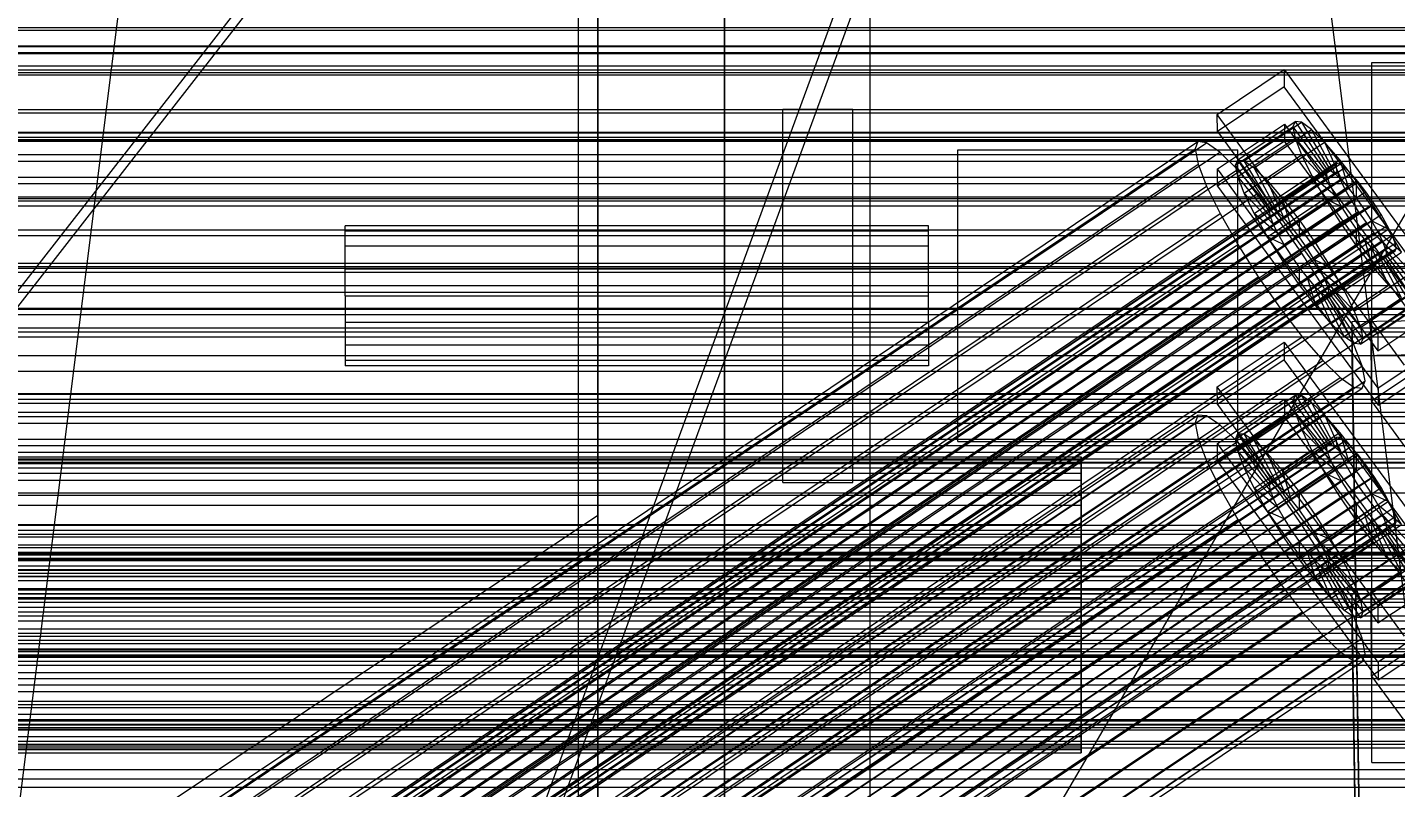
# Model space of a CAD drawing. Header units: millimetres. Extents: x -1970 to 59977, y -65068 to 6837.
# Drawn here: x 130.5 to 365.1, y -33664.3 to -33534 of the extents above; entities that cross this region are included whole.
import ezdxf

# ---------------------------------------------------------------- set-up
doc = ezdxf.new("R2010")
doc.units = ezdxf.units.MM
for name, color, linetype, lineweight in [('COTAS_O', 1, 'Continuous', 0), ('frontal_briquetadora', 7, 'Continuous', 0), ('frontal_C01', 7, 'Continuous', 0), ('frontal_C02', 7, 'Continuous', 0), ('frontal_C03', 7, 'Continuous', 0), ('frontal_dos-mix', 7, 'Continuous', 0), ('frontal_mezcladora', 7, 'Continuous', 0), ('frontal_secador', 7, 'Continuous', 0), ('frontal_tolva', 7, 'Continuous', 0)]:
    doc.layers.add(name, color=color, linetype=linetype, lineweight=lineweight)
doc.dimstyles.new('R19_100', dxfattribs={"dimtxt": 250, "dimasz": 150, "dimexe": 150, "dimexo": 80, "dimgap": 100, "dimtad": 1, "dimtih": 1, "dimtoh": 1, "dimdsep": 46, "dimcen": 0.09, "dimadec": 0, "dimazin": 0, "dimtfac": 1, "dimtdec": 4, "dimtofl": 0, "dimtmove": 0, "dimatfit": 3, "dimfxl": 1, "dimtolj": 1, "dimtzin": 0, "dimarcsym": 0})

# ---------------------------------------------------------------- blocks, each defined once
blk = doc.blocks.new('*D39')
at = {"layer": 'COTAS_O', "color": 0, "lineweight": -2, "transparency": 16777216}
for p, q in [((-1725, -34320), (-1725, -33550)), ((1725, -34320), (1725, -33550)), ((-1575, -33700), (1575, -33700))]:
    blk.add_line(p, q, dxfattribs=at)
at = {"layer": 'COTAS_O', "color": 0, "transparency": 16777216}
for points in [[(-1575, -33675), (-1575, -33725), (-1725, -33700)], [(1575, -33675), (1575, -33725), (1725, -33700)]]:
    blk.add_solid(points, dxfattribs=at)
at = {"layer": 'Defpoints', "color": 0, "transparency": 16777216}
for p in [(1725, -33700), (-1725, -34400), (1725, -34400)]:
    blk.add_point(p, dxfattribs=at)

msp = doc.modelspace()

# ---------------------------------------------------------------- linework, layer by layer
at = {"layer": 'frontal_briquetadora'}
for p, q in [((207, -33700), (342, -33332.75)), ((210, -33700), (345, -33332.75)), ((260, -33548), (272, -33548)), ((260, -33612), (260, -33548)), ((272, -33612), (272, -33548)), ((290, -33555), (338, -33555)), ((290, -33605), (290, -33555)), ((338, -33605), (338, -33555)), ((185, -33568.913), (185, -33568)), ((285, -33568), (185, -33568)), ((185, -33571.515), (185, -33568.913)), ((285, -33568.913), (185, -33568.913)), ((285, -33568.913), (285, -33568)), ((285, -33571.515), (285, -33568.913)), ((185, -33575.408), (185, -33571.515)), ((285, -33571.515), (185, -33571.515)), ((285, -33575.408), (285, -33571.515)), ((185, -33580), (185, -33575.408)), ((285, -33575.408), (185, -33575.408)), ((285, -33580), (285, -33575.408)), ((185, -33580), (185, -33584.592)), ((185, -33580), (285, -33580)), ((285, -33584.592), (285, -33580)), ((185, -33584.592), (185, -33588.485)), ((285, -33584.592), (185, -33584.592)), ((285, -33584.592), (285, -33588.485)), ((185, -33588.485), (185, -33591.087)), ((285, -33588.485), (185, -33588.485)), ((285, -33588.485), (285, -33591.087)), ((185, -33591.087), (185, -33592)), ((285, -33591.087), (185, -33591.087)), ((285, -33591.087), (285, -33592)), ((285, -33592), (185, -33592)), ((290, -33605), (338, -33605)), ((260, -33612), (272, -33612))]:
    msp.add_line(p, q, dxfattribs=at)
at = {"layer": 'frontal_C01'}
for p, q in [((250, -35586.788), (250, -32681.31)), ((250, -32686.07), (250, -35591.549)), ((228.298, -33664.365), (228.298, -33367.669)), ((228.298, -33373.387), (228.298, -33670.083)), ((425, -33537.21), (-425, -33537.21)), ((-425, -33548.64), (425, -33548.64)), ((334.501, -33595.607), (345.969, -33587.954)), ((345.969, -33587.954), (345.981, -33590.998)), ((345.969, -33587.954), (373.501, -33625.398)), ((345.981, -33590.998), (334.513, -33598.651)), ((373.513, -33628.442), (345.981, -33590.998)), ((334.513, -33598.651), (334.501, -33595.607)), ((362.033, -33633.051), (334.501, -33595.607)), ((334.539, -33605.347), (346.008, -33597.694)), ((337.64, -33604.573), (347.47, -33598.013)), ((338.005, -33603.581), (347.835, -33597.021)), ((339.088, -33603.667), (348.918, -33597.107)), ((340.816, -33604.825), (350.645, -33598.265)), ((346.008, -33597.694), (346.02, -33600.738)), ((346.008, -33597.694), (373.539, -33635.138)), ((347.835, -33597.021), (347.47, -33598.013)), ((347.47, -33598.013), (353.205, -33605.814)), ((347.47, -33598.013), (347.847, -33600.015)), ((348.918, -33597.107), (347.835, -33597.021)), ((347.835, -33597.021), (353.378, -33605.344)), ((350.645, -33598.265), (348.918, -33597.107)), ((348.918, -33597.107), (353.892, -33605.385)), ((352.899, -33600.415), (350.645, -33598.265)), ((350.645, -33598.265), (354.71, -33605.933)), ((146.872, -33723.439), (331.181, -33600.441)), ((148.32, -33723.554), (332.629, -33600.556)), ((331.181, -33600.441), (330.692, -33601.767)), ((332.629, -33600.556), (331.181, -33600.441)), ((334.938, -33602.104), (332.629, -33600.556)), ((334.513, -33598.651), (362.045, -33636.095)), ((338.017, -33606.575), (347.847, -33600.015)), ((343.069, -33606.975), (352.899, -33600.415)), ((347.847, -33600.015), (353.384, -33606.762)), ((347.847, -33600.015), (348.941, -33602.89)), ((355.525, -33603.412), (352.899, -33600.415)), ((352.899, -33600.415), (355.777, -33606.952)), ((146.383, -33724.765), (330.692, -33601.767)), ((150.629, -33725.102), (334.938, -33602.104)), ((330.692, -33601.767), (331.197, -33604.443)), ((346.02, -33600.738), (334.551, -33608.391)), ((337.95, -33604.979), (334.938, -33602.104)), ((339.111, -33609.45), (348.941, -33602.89)), ((373.551, -33638.182), (346.02, -33600.738)), ((348.941, -33602.89), (353.902, -33608.124)), ((348.941, -33602.89), (350.678, -33606.444)), ((141.045, -33747.398), (354.844, -33604.721)), ((141.218, -33746.929), (355.017, -33604.251)), ((141.731, -33746.969), (355.53, -33604.291)), ((142.549, -33747.518), (356.348, -33604.84)), ((146.887, -33727.441), (331.197, -33604.443)), ((153.641, -33727.977), (337.95, -33604.979)), ((331.197, -33604.443), (332.659, -33608.287)), ((334.551, -33608.391), (334.539, -33605.347)), ((362.071, -33642.791), (334.539, -33605.347)), ((337.64, -33604.573), (338.005, -33603.581)), ((343.376, -33612.374), (337.64, -33604.573)), ((338.017, -33606.575), (337.64, -33604.573)), ((341.461, -33608.985), (337.95, -33604.979)), ((343.549, -33611.904), (338.005, -33603.581)), ((338.005, -33603.581), (339.088, -33603.667)), ((344.062, -33611.945), (339.088, -33603.667)), ((339.088, -33603.667), (340.816, -33604.825)), ((344.88, -33612.493), (340.816, -33604.825)), ((340.816, -33604.825), (343.069, -33606.975)), ((353.378, -33605.344), (343.549, -33611.904)), ((345.695, -33609.972), (355.525, -33603.412)), ((353.205, -33605.814), (353.378, -33605.344)), ((353.378, -33605.344), (353.892, -33605.385)), ((355.017, -33604.251), (354.844, -33604.721)), ((354.844, -33604.721), (355.022, -33605.669)), ((355.53, -33604.291), (355.017, -33604.251)), ((358.345, -33607.051), (355.525, -33603.412)), ((355.525, -33603.412), (357.021, -33608.371)), ((356.348, -33604.84), (355.53, -33604.291)), ((357.415, -33605.859), (356.348, -33604.84)), ((-311.15, -33607.586), (311.15, -33607.586)), ((141.224, -33748.347), (355.022, -33605.669)), ((141.742, -33749.709), (355.541, -33607.031)), ((143.617, -33748.536), (357.415, -33605.859)), ((144.861, -33749.956), (358.659, -33607.278)), ((311.15, -33608.138), (311.15, -33607.586)), ((311.15, -33607.586), (311.15, -33608.762)), ((343.554, -33613.322), (338.017, -33606.575)), ((339.111, -33609.45), (338.017, -33606.575)), ((340.848, -33613.003), (350.678, -33606.444)), ((345.947, -33613.512), (343.069, -33606.975)), ((343.069, -33606.975), (345.695, -33609.972)), ((353.205, -33605.814), (343.376, -33612.374)), ((353.384, -33606.762), (343.554, -33613.322)), ((353.892, -33605.385), (344.062, -33611.945)), ((354.71, -33605.933), (344.88, -33612.493)), ((355.777, -33606.952), (345.947, -33613.512)), ((358.345, -33607.051), (348.515, -33613.611)), ((350.678, -33606.444), (354.725, -33609.807)), ((350.678, -33606.444), (352.938, -33610.432)), ((353.384, -33606.762), (353.205, -33605.814)), ((353.902, -33608.124), (353.384, -33606.762)), ((353.892, -33605.385), (354.71, -33605.933)), ((354.71, -33605.933), (355.777, -33606.952)), ((355.022, -33605.669), (355.541, -33607.031)), ((355.541, -33607.031), (356.363, -33608.714)), ((355.777, -33606.952), (357.021, -33608.371)), ((358.659, -33607.278), (357.415, -33605.859)), ((358.357, -33610.095), (358.345, -33607.051)), ((361.166, -33611.085), (358.345, -33607.051)), ((359.995, -33609.002), (358.659, -33607.278)), ((-311.15, -33608.138), (311.15, -33608.138)), ((-311.15, -33608.762), (311.15, -33608.762)), ((142.565, -33751.392), (356.363, -33608.714)), ((359.995, -33609.002), (146.196, -33751.68)), ((148.35, -33731.285), (332.659, -33608.287)), ((157.152, -33731.983), (341.461, -33608.985)), ((311.15, -33610.382), (311.15, -33608.138)), ((311.15, -33608.762), (311.15, -33611.588)), ((332.659, -33608.287), (334.981, -33613.037)), ((334.551, -33608.391), (362.083, -33645.835)), ((344.073, -33614.684), (339.111, -33609.45)), ((340.848, -33613.003), (339.111, -33609.45)), ((345.231, -33613.85), (341.461, -33608.985)), ((353.902, -33608.124), (344.073, -33614.684)), ((354.725, -33609.807), (344.895, -33616.367)), ((347.191, -33614.931), (345.695, -33609.972)), ((345.695, -33609.972), (348.515, -33613.611)), ((357.021, -33608.371), (347.191, -33614.931)), ((354.725, -33609.807), (353.902, -33608.124)), ((355.796, -33611.697), (354.725, -33609.807)), ((356.363, -33608.714), (357.434, -33610.603)), ((357.021, -33608.371), (358.357, -33610.095)), ((361.332, -33610.912), (359.995, -33609.002)), ((-311.15, -33610.382), (311.15, -33610.382)), ((-311.15, -33611.588), (311.15, -33611.588)), ((143.635, -33753.281), (357.434, -33610.603)), ((147.533, -33753.59), (361.332, -33610.912)), ((311.15, -33614.164), (311.15, -33610.382)), ((311.15, -33611.588), (311.15, -33615.869)), ((343.108, -33616.992), (352.938, -33610.432)), ((343.549, -33611.904), (343.376, -33612.374)), ((343.376, -33612.374), (343.554, -33613.322)), ((344.062, -33611.945), (343.549, -33611.904)), ((344.88, -33612.493), (344.062, -33611.945)), ((355.796, -33611.697), (345.966, -33618.256)), ((348.527, -33616.655), (358.357, -33610.095)), ((359.693, -33612.006), (349.863, -33618.566)), ((351.336, -33617.644), (361.166, -33611.085)), ((352.938, -33610.432), (355.796, -33611.697)), ((352.938, -33610.432), (355.569, -33614.585)), ((357.042, -33613.664), (355.796, -33611.697)), ((357.434, -33610.603), (358.68, -33612.57)), ((358.357, -33610.095), (359.693, -33612.006)), ((361.166, -33611.085), (359.693, -33612.006)), ((359.693, -33612.006), (360.939, -33613.973)), ((363.797, -33615.237), (361.166, -33611.085)), ((362.578, -33612.879), (361.332, -33610.912)), ((-311.15, -33614.164), (311.15, -33614.164)), ((144.881, -33755.248), (358.68, -33612.57)), ((146.218, -33757.158), (360.017, -33614.481)), ((148.779, -33755.557), (362.578, -33612.879)), ((150.672, -33736.035), (334.981, -33613.037)), ((345.231, -33613.85), (160.922, -33736.848)), ((311.15, -33619.227), (311.15, -33614.164)), ((334.981, -33613.037), (338.003, -33618.37)), ((344.895, -33616.367), (340.848, -33613.003)), ((343.108, -33616.992), (340.848, -33613.003)), ((343.554, -33613.322), (344.073, -33614.684)), ((344.073, -33614.684), (344.895, -33616.367)), ((345.947, -33613.512), (344.88, -33612.493)), ((349.002, -33619.242), (345.231, -33613.85)), ((345.739, -33621.144), (355.569, -33614.585)), ((347.191, -33614.931), (345.947, -33613.512)), ((357.042, -33613.664), (347.212, -33620.223)), ((348.515, -33613.611), (348.527, -33616.655)), ((348.515, -33613.611), (351.336, -33617.644)), ((360.939, -33613.973), (351.109, -33620.532)), ((355.569, -33614.585), (357.042, -33613.664)), ((355.569, -33614.585), (358.39, -33618.618)), ((358.378, -33615.574), (357.042, -33613.664)), ((358.68, -33612.57), (360.017, -33614.481)), ((360.017, -33614.481), (361.352, -33616.204)), ((363.797, -33615.237), (360.939, -33613.973)), ((360.939, -33613.973), (362.01, -33615.862)), ((363.648, -33614.769), (362.578, -33612.879)), ((-311.15, -33615.869), (311.15, -33615.869)), ((147.554, -33758.882), (361.352, -33616.204)), ((149.85, -33757.446), (363.648, -33614.769)), ((150.672, -33759.129), (364.471, -33616.452)), ((311.15, -33615.869), (311.15, -33621.315)), ((345.966, -33618.256), (343.108, -33616.992)), ((345.739, -33621.144), (343.108, -33616.992)), ((344.895, -33616.367), (345.966, -33618.256)), ((348.527, -33616.655), (347.191, -33614.931)), ((349.863, -33618.566), (348.527, -33616.655)), ((358.378, -33615.574), (348.548, -33622.134)), ((362.01, -33615.862), (352.18, -33622.422)), ((353.967, -33621.797), (363.797, -33615.237)), ((358.39, -33618.618), (358.378, -33615.574)), ((359.714, -33617.298), (358.378, -33615.574)), ((361.352, -33616.204), (362.596, -33617.624)), ((366.057, -33619.226), (362.01, -33615.862)), ((362.01, -33615.862), (362.833, -33617.545)), ((364.471, -33616.452), (363.648, -33614.769)), ((366.057, -33619.226), (363.797, -33615.237)), ((364.989, -33617.814), (364.471, -33616.452)), ((-311.15, -33619.227), (311.15, -33619.227)), ((148.798, -33760.302), (362.596, -33617.624)), ((149.865, -33761.32), (363.664, -33618.643)), ((150.683, -33761.869), (364.482, -33619.191)), ((151.191, -33760.492), (364.989, -33617.814)), ((151.196, -33761.91), (364.995, -33619.232)), ((151.369, -33761.44), (365.168, -33618.762)), ((153.694, -33741.368), (338.003, -33618.37)), ((164.693, -33742.24), (349.002, -33619.242)), ((311.15, -33625.226), (311.15, -33619.227)), ((338.003, -33618.37), (341.52, -33623.921)), ((345.966, -33618.256), (347.212, -33620.223)), ((348.56, -33625.178), (358.39, -33618.618)), ((352.519, -33624.793), (349.002, -33619.242)), ((349.863, -33618.566), (351.336, -33617.644)), ((351.109, -33620.532), (349.863, -33618.566)), ((359.714, -33617.298), (349.884, -33623.858)), ((360.958, -33618.717), (351.128, -33625.277)), ((351.336, -33617.644), (353.967, -33621.797)), ((362.833, -33617.545), (353.003, -33624.105)), ((363.351, -33618.907), (353.521, -33625.467)), ((356.228, -33625.786), (366.057, -33619.226)), ((358.39, -33618.618), (361.21, -33622.257)), ((361.21, -33622.257), (359.714, -33617.298)), ((360.958, -33618.717), (359.714, -33617.298)), ((363.836, -33625.254), (360.958, -33618.717)), ((362.025, -33619.736), (360.958, -33618.717)), ((362.596, -33617.624), (363.664, -33618.643)), ((367.794, -33622.779), (362.833, -33617.545)), ((362.833, -33617.545), (363.351, -33618.907)), ((368.888, -33625.654), (363.351, -33618.907)), ((363.351, -33618.907), (363.53, -33619.855)), ((363.664, -33618.643), (364.482, -33619.191)), ((364.482, -33619.191), (364.995, -33619.232)), ((365.168, -33618.762), (364.989, -33617.814)), ((364.995, -33619.232), (365.168, -33618.762)), ((-311.15, -33621.315), (311.15, -33621.315)), ((311.15, -33621.315), (311.15, -33627.555)), ((347.212, -33620.223), (345.739, -33621.144)), ((348.56, -33625.178), (345.739, -33621.144)), ((347.212, -33620.223), (348.548, -33622.134)), ((352.18, -33622.422), (351.109, -33620.532)), ((351.109, -33620.532), (353.967, -33621.797)), ((362.025, -33619.736), (352.196, -33626.296)), ((362.843, -33620.284), (353.014, -33626.844)), ((363.357, -33620.325), (353.527, -33626.885)), ((363.53, -33619.855), (353.7, -33626.415)), ((353.967, -33621.797), (356.228, -33625.786)), ((366.09, -33627.404), (362.025, -33619.736)), ((362.843, -33620.284), (362.025, -33619.736)), ((367.817, -33628.562), (362.843, -33620.284)), ((363.357, -33620.325), (362.843, -33620.284)), ((363.53, -33619.855), (363.357, -33620.325)), ((368.9, -33628.648), (363.357, -33620.325)), ((369.265, -33627.656), (363.53, -33619.855)), ((-440, -33623.967), (440, -33623.967)), ((157.211, -33746.919), (341.52, -33623.921)), ((341.52, -33623.921), (345.291, -33629.312)), ((348.548, -33622.134), (348.56, -33625.178)), ((348.548, -33622.134), (349.884, -33623.858)), ((349.884, -33623.858), (351.38, -33628.817)), ((349.884, -33623.858), (351.128, -33625.277)), ((351.38, -33628.817), (361.21, -33622.257)), ((353.003, -33624.105), (352.18, -33622.422)), ((352.18, -33622.422), (356.228, -33625.786)), ((353.521, -33625.467), (353.003, -33624.105)), ((353.003, -33624.105), (357.964, -33629.339)), ((357.964, -33629.339), (367.794, -33622.779)), ((360.882, -33630.578), (372.35, -33622.925)), ((361.21, -33622.257), (363.836, -33625.254)), ((-440, -33624.163), (440, -33624.163)), ((-440, -33624.384), (440, -33624.384)), ((-440, -33624.958), (440, -33624.958)), ((-440, -33625.385), (440, -33625.385)), ((-440, -33626.298), (440, -33626.298)), ((311.15, -33625.226), (-311.15, -33625.226)), ((168.21, -33747.791), (352.519, -33624.793)), ((311.15, -33631.751), (311.15, -33625.226)), ((351.38, -33628.817), (348.56, -33625.178)), ((351.128, -33625.277), (354.006, -33631.814)), ((351.128, -33625.277), (352.196, -33626.296)), ((352.196, -33626.296), (356.26, -33633.964)), ((352.196, -33626.296), (353.014, -33626.844)), ((355.541, -33630.125), (352.519, -33624.793)), ((353.7, -33626.415), (353.521, -33625.467)), ((353.521, -33625.467), (359.058, -33632.214)), ((353.527, -33626.885), (353.7, -33626.415)), ((353.7, -33626.415), (359.436, -33634.216)), ((354.006, -33631.814), (363.836, -33625.254)), ((356.228, -33625.786), (357.964, -33629.339)), ((359.058, -33632.214), (368.888, -33625.654)), ((373.501, -33625.398), (362.033, -33633.051)), ((363.836, -33625.254), (366.09, -33627.404)), ((-440, -33626.902), (440, -33626.902)), ((-440, -33628.092), (440, -33628.092)), ((-440, -33628.832), (440, -33628.832)), ((-311.15, -33627.555), (311.15, -33627.555)), ((311.15, -33627.555), (311.15, -33634.163)), ((354.006, -33631.814), (351.38, -33628.817)), ((353.014, -33626.844), (357.987, -33635.122)), ((353.014, -33626.844), (353.527, -33626.885)), ((353.527, -33626.885), (359.07, -33635.208)), ((356.26, -33633.964), (366.09, -33627.404)), ((357.987, -33635.122), (367.817, -33628.562)), ((359.07, -33635.208), (368.9, -33628.648)), ((359.436, -33634.216), (369.265, -33627.656)), ((362.045, -33636.095), (373.513, -33628.442)), ((440, -33630.218), (-440, -33630.218)), ((-440, -33631.043), (440, -33631.043)), ((160.982, -33752.31), (345.291, -33629.312)), ((171.232, -33753.123), (355.541, -33630.125)), ((345.291, -33629.312), (349.061, -33634.177)), ((357.863, -33634.875), (355.541, -33630.125)), ((357.646, -33631.134), (375.644, -33630.891)), ((357.646, -33637.222), (357.646, -33631.134)), ((360.514, -33824.134), (357.646, -33631.134)), ((357.964, -33629.339), (359.058, -33632.214)), ((360.939, -33645.188), (360.882, -33630.578)), ((366.618, -33638.379), (360.882, -33630.578)), ((-440, -33632.53), (440, -33632.53)), ((-440, -33633.384), (440, -33633.384)), ((-311.15, -33631.751), (311.15, -33631.751)), ((311.15, -33638.359), (311.15, -33631.751)), ((356.26, -33633.964), (354.006, -33631.814)), ((359.058, -33632.214), (359.436, -33634.216)), ((362.033, -33633.051), (362.045, -33636.095)), ((-440, -33634.871), (440, -33634.871)), ((-440, -33635.696), (440, -33635.696)), ((-311.15, -33634.163), (311.15, -33634.163)), ((164.752, -33757.175), (349.061, -33634.177)), ((173.554, -33757.873), (357.863, -33634.875)), ((311.15, -33634.163), (311.15, -33640.688)), ((349.061, -33634.177), (352.572, -33638.183)), ((357.987, -33635.122), (356.26, -33633.964)), ((359.326, -33638.719), (357.863, -33634.875)), ((359.07, -33635.208), (357.987, -33635.122)), ((359.436, -33634.216), (359.07, -33635.208)), ((373.539, -33635.138), (362.071, -33642.791)), ((-440, -33637.082), (440, -33637.082)), ((-440, -33637.822), (440, -33637.822)), ((168.263, -33761.182), (352.572, -33638.183)), ((352.572, -33638.183), (355.584, -33641.058)), ((375.644, -33636.979), (357.646, -33637.222)), ((360.514, -33830.222), (357.646, -33637.222)), ((372.408, -33637.535), (360.939, -33645.188)), ((362.083, -33645.835), (373.551, -33638.182)), ((-440, -33639.012), (440, -33639.012)), ((-440, -33639.616), (440, -33639.616)), ((-440, -33640.529), (440, -33640.529)), ((-311.15, -33638.359), (311.15, -33638.359)), ((175.016, -33761.717), (359.326, -33638.719)), ((311.15, -33644.599), (311.15, -33638.359)), ((359.83, -33641.395), (359.326, -33638.719)), ((-440, -33640.956), (440, -33640.956)), ((-440, -33641.53), (440, -33641.53)), ((-440, -33641.751), (440, -33641.751)), ((-440, -33641.947), (440, -33641.947)), ((-311.15, -33640.688), (311.15, -33640.688)), ((171.275, -33764.057), (355.584, -33641.058)), ((173.584, -33765.604), (357.893, -33642.606)), ((175.032, -33765.719), (359.341, -33642.721)), ((175.521, -33764.393), (359.83, -33641.395)), ((311.15, -33640.688), (311.15, -33646.687)), ((355.584, -33641.058), (357.893, -33642.606)), ((357.893, -33642.606), (359.341, -33642.721)), ((359.341, -33642.721), (359.83, -33641.395)), ((362.071, -33642.791), (362.083, -33645.835)), ((-311.15, -33644.599), (311.15, -33644.599)), ((311.15, -33650.045), (311.15, -33644.599)), ((360.939, -33645.188), (366.675, -33652.989)), ((-311.15, -33646.687), (311.15, -33646.687)), ((311.15, -33646.687), (311.15, -33651.75)), ((-311.15, -33650.045), (311.15, -33650.045)), ((-311.15, -33651.75), (311.15, -33651.75)), ((311.15, -33654.326), (311.15, -33650.045)), ((311.15, -33651.75), (311.15, -33655.532)), ((-311.15, -33654.326), (311.15, -33654.326)), ((311.15, -33657.152), (311.15, -33654.326)), ((-311.15, -33655.532), (311.15, -33655.532)), ((311.15, -33655.532), (311.15, -33657.776)), ((-311.15, -33657.152), (311.15, -33657.152)), ((-311.15, -33657.776), (311.15, -33657.776)), ((-311.15, -33658.328), (311.15, -33658.328)), ((311.15, -33658.328), (311.15, -33657.152)), ((311.15, -33657.776), (311.15, -33658.328))]:
    msp.add_line(p, q, dxfattribs=at)
at = {"layer": 'frontal_C02'}
for p, q in [((250, -35767.535), (250, -32976.99)), ((250, -32981.769), (250, -35772.314)), ((228.298, -33617.653), (228.298, -33332.832)), ((228.298, -33338.573), (228.298, -33623.394)), ((334.501, -33548.903), (345.969, -33541.219)), ((345.969, -33541.219), (345.981, -33544.142)), ((345.969, -33541.219), (373.501, -33578.812)), ((345.981, -33544.142), (334.513, -33551.826)), ((373.513, -33581.735), (345.981, -33544.142)), ((334.513, -33551.826), (334.501, -33548.903)), ((362.033, -33586.496), (334.501, -33548.903)), ((334.539, -33558.255), (346.008, -33550.572)), ((337.64, -33557.624), (347.47, -33551.039)), ((338.005, -33556.694), (347.835, -33550.108)), ((339.088, -33556.842), (348.918, -33550.256)), ((346.008, -33550.572), (346.02, -33553.495)), ((346.008, -33550.572), (373.539, -33588.165)), ((347.835, -33550.108), (347.47, -33551.039)), ((347.47, -33551.039), (353.205, -33558.87)), ((347.47, -33551.039), (347.847, -33552.983)), ((348.918, -33550.256), (347.835, -33550.108)), ((347.835, -33550.108), (353.378, -33558.43)), ((350.645, -33551.47), (348.918, -33550.256)), ((348.918, -33550.256), (353.892, -33558.5)), ((146.872, -33677.048), (331.181, -33553.564)), ((148.32, -33677.245), (332.629, -33553.761)), ((331.181, -33553.564), (330.692, -33554.807)), ((332.629, -33553.761), (331.181, -33553.564)), ((334.938, -33555.385), (332.629, -33553.761)), ((334.513, -33551.826), (362.045, -33589.418)), ((346.02, -33553.495), (334.551, -33561.178)), ((338.017, -33559.569), (347.847, -33552.983)), ((340.816, -33558.056), (350.645, -33551.47)), ((343.069, -33560.256), (352.899, -33553.67)), ((373.551, -33591.088), (346.02, -33553.495)), ((347.847, -33552.983), (353.384, -33559.791)), ((347.847, -33552.983), (348.941, -33555.809)), ((352.899, -33553.67), (350.645, -33551.47)), ((350.645, -33551.47), (354.71, -33559.075)), ((355.525, -33556.704), (352.899, -33553.67)), ((352.899, -33553.67), (355.777, -33560.117)), ((146.383, -33678.291), (330.692, -33554.807)), ((150.629, -33678.869), (334.938, -33555.385)), ((330.692, -33554.807), (331.197, -33557.406)), ((337.95, -33558.325), (334.938, -33555.385)), ((339.111, -33562.395), (348.941, -33555.809)), ((348.941, -33555.809), (353.902, -33561.13)), ((348.941, -33555.809), (350.678, -33559.324)), ((141.045, -33701.014), (354.844, -33557.773)), ((141.218, -33700.574), (355.017, -33557.332)), ((141.731, -33700.643), (355.53, -33557.402)), ((142.549, -33701.219), (356.348, -33557.977)), ((146.887, -33680.89), (331.197, -33557.406)), ((153.641, -33681.809), (337.95, -33558.325)), ((331.197, -33557.406), (332.659, -33561.184)), ((334.551, -33561.178), (334.539, -33558.255)), ((362.071, -33595.848), (334.539, -33558.255)), ((337.64, -33557.624), (338.005, -33556.694)), ((343.376, -33565.456), (337.64, -33557.624)), ((338.017, -33559.569), (337.64, -33557.624)), ((341.461, -33562.381), (337.95, -33558.325)), ((343.549, -33565.016), (338.005, -33556.694)), ((338.005, -33556.694), (339.088, -33556.842)), ((344.062, -33565.085), (339.088, -33556.842)), ((339.088, -33556.842), (340.816, -33558.056)), ((344.88, -33565.661), (340.816, -33558.056)), ((340.816, -33558.056), (343.069, -33560.256)), ((353.378, -33558.43), (343.549, -33565.016)), ((345.695, -33563.29), (355.525, -33556.704)), ((353.205, -33558.87), (353.378, -33558.43)), ((353.378, -33558.43), (353.892, -33558.5)), ((355.017, -33557.332), (354.844, -33557.773)), ((354.844, -33557.773), (355.022, -33558.694)), ((355.53, -33557.402), (355.017, -33557.332)), ((358.345, -33560.366), (355.525, -33556.704)), ((355.525, -33556.704), (357.021, -33561.554)), ((356.348, -33557.977), (355.53, -33557.402)), ((357.415, -33559.019), (356.348, -33557.977)), ((141.224, -33701.935), (355.022, -33558.694)), ((141.742, -33703.274), (355.541, -33560.032)), ((143.617, -33702.261), (357.415, -33559.019)), ((144.861, -33703.698), (358.659, -33560.456)), ((343.554, -33566.377), (338.017, -33559.569)), ((339.111, -33562.395), (338.017, -33559.569)), ((340.848, -33565.909), (350.678, -33559.324)), ((345.947, -33566.703), (343.069, -33560.256)), ((343.069, -33560.256), (345.695, -33563.29)), ((353.205, -33558.87), (343.376, -33565.456)), ((353.384, -33559.791), (343.554, -33566.377)), ((353.892, -33558.5), (344.062, -33565.085)), ((354.71, -33559.075), (344.88, -33565.661)), ((355.777, -33560.117), (345.947, -33566.703)), ((358.345, -33560.366), (348.515, -33566.952)), ((350.678, -33559.324), (354.725, -33562.795)), ((350.678, -33559.324), (352.938, -33563.288)), ((353.384, -33559.791), (353.205, -33558.87)), ((353.902, -33561.13), (353.384, -33559.791)), ((353.892, -33558.5), (354.71, -33559.075)), ((354.71, -33559.075), (355.777, -33560.117)), ((355.022, -33558.694), (355.541, -33560.032)), ((355.541, -33560.032), (356.363, -33561.697)), ((355.777, -33560.117), (357.021, -33561.554)), ((358.659, -33560.456), (357.415, -33559.019)), ((358.357, -33563.289), (358.345, -33560.366)), ((361.166, -33564.407), (358.345, -33560.366)), ((359.995, -33562.191), (358.659, -33560.456)), ((142.565, -33704.939), (356.363, -33561.697)), ((359.995, -33562.191), (146.196, -33705.433)), ((148.35, -33684.668), (332.659, -33561.184)), ((157.152, -33685.865), (341.461, -33562.381)), ((332.659, -33561.184), (334.981, -33565.883)), ((334.551, -33561.178), (362.083, -33598.771)), ((344.073, -33567.716), (339.111, -33562.395)), ((340.848, -33565.909), (339.111, -33562.395)), ((345.231, -33567.277), (341.461, -33562.381)), ((353.902, -33561.13), (344.073, -33567.716)), ((354.725, -33562.795), (344.895, -33569.381)), ((357.021, -33561.554), (347.191, -33568.14)), ((354.725, -33562.795), (353.902, -33561.13)), ((355.796, -33564.673), (354.725, -33562.795)), ((356.363, -33561.697), (357.434, -33563.575)), ((357.021, -33561.554), (358.357, -33563.289)), ((361.332, -33564.105), (359.995, -33562.191)), ((-450, -33563.331), (450, -33563.331)), ((430, -33563.746), (-430, -33563.746)), ((143.635, -33706.817), (357.434, -33563.575)), ((147.533, -33707.346), (361.332, -33564.105)), ((343.108, -33569.874), (352.938, -33563.288)), ((343.549, -33565.016), (343.376, -33565.456)), ((343.376, -33565.456), (343.554, -33566.377)), ((344.062, -33565.085), (343.549, -33565.016)), ((344.88, -33565.661), (344.062, -33565.085)), ((347.191, -33568.14), (345.695, -33563.29)), ((345.695, -33563.29), (348.515, -33566.952)), ((355.796, -33564.673), (345.966, -33571.259)), ((348.527, -33569.875), (358.357, -33563.289)), ((359.693, -33565.203), (349.863, -33571.789)), ((351.336, -33570.992), (361.166, -33564.407)), ((352.938, -33563.288), (355.796, -33564.673)), ((352.938, -33563.288), (355.569, -33567.432)), ((357.042, -33566.636), (355.796, -33564.673)), ((357.434, -33563.575), (358.68, -33565.538)), ((358.357, -33563.289), (359.693, -33565.203)), ((361.166, -33564.407), (359.693, -33565.203)), ((359.693, -33565.203), (360.939, -33567.165)), ((363.797, -33568.55), (361.166, -33564.407)), ((362.578, -33566.068), (361.332, -33564.105)), ((144.881, -33708.779), (358.68, -33565.538)), ((146.218, -33710.693), (360.017, -33567.452)), ((148.779, -33709.309), (362.578, -33566.068)), ((150.672, -33689.367), (334.981, -33565.883)), ((345.231, -33567.277), (160.922, -33690.761)), ((334.981, -33565.883), (338.003, -33571.183)), ((344.895, -33569.381), (340.848, -33565.909)), ((343.108, -33569.874), (340.848, -33565.909)), ((343.554, -33566.377), (344.073, -33567.716)), ((344.073, -33567.716), (344.895, -33569.381)), ((345.947, -33566.703), (344.88, -33565.661)), ((349.002, -33572.678), (345.231, -33567.277)), ((345.739, -33574.017), (355.569, -33567.432)), ((347.191, -33568.14), (345.947, -33566.703)), ((357.042, -33566.636), (347.212, -33573.221)), ((348.515, -33566.952), (348.527, -33569.875)), ((348.515, -33566.952), (351.336, -33570.992)), ((360.939, -33567.165), (351.109, -33573.751)), ((355.569, -33567.432), (357.042, -33566.636)), ((355.569, -33567.432), (358.39, -33571.472)), ((358.378, -33568.55), (357.042, -33566.636)), ((358.68, -33565.538), (360.017, -33567.452)), ((360.017, -33567.452), (361.352, -33569.187)), ((363.797, -33568.55), (360.939, -33567.165)), ((360.939, -33567.165), (362.01, -33569.043)), ((363.648, -33567.946), (362.578, -33566.068)), ((430, -33568.746), (-430, -33568.746)), ((147.554, -33712.428), (361.352, -33569.187)), ((149.85, -33711.187), (363.648, -33567.946)), ((150.672, -33712.852), (364.471, -33569.611)), ((345.966, -33571.259), (343.108, -33569.874)), ((345.739, -33574.017), (343.108, -33569.874)), ((344.895, -33569.381), (345.966, -33571.259)), ((348.527, -33569.875), (347.191, -33568.14)), ((349.863, -33571.789), (348.527, -33569.875)), ((358.378, -33568.55), (348.548, -33575.135)), ((362.01, -33569.043), (352.18, -33575.629)), ((353.967, -33575.136), (363.797, -33568.55)), ((358.39, -33571.472), (358.378, -33568.55)), ((359.714, -33570.284), (358.378, -33568.55)), ((361.352, -33569.187), (362.596, -33570.624)), ((366.057, -33572.515), (362.01, -33569.043)), ((362.01, -33569.043), (362.833, -33570.708)), ((364.471, -33569.611), (363.648, -33567.946)), ((366.057, -33572.515), (363.797, -33568.55)), ((364.989, -33570.949), (364.471, -33569.611)), ((148.798, -33713.865), (362.596, -33570.624)), ((149.865, -33714.907), (363.664, -33571.666)), ((150.683, -33715.482), (364.482, -33572.241)), ((151.191, -33714.191), (364.989, -33570.949)), ((151.196, -33715.552), (364.995, -33572.311)), ((151.369, -33715.112), (365.168, -33571.87)), ((153.694, -33694.667), (338.003, -33571.183)), ((338.003, -33571.183), (341.52, -33576.722)), ((345.966, -33571.259), (347.212, -33573.221)), ((348.56, -33578.058), (358.39, -33571.472)), ((349.863, -33571.789), (351.336, -33570.992)), ((351.109, -33573.751), (349.863, -33571.789)), ((359.714, -33570.284), (349.884, -33576.87)), ((360.958, -33571.721), (351.128, -33578.307)), ((351.336, -33570.992), (353.967, -33575.136)), ((362.833, -33570.708), (353.003, -33577.294)), ((363.351, -33572.047), (353.521, -33578.633)), ((356.228, -33579.1), (366.057, -33572.515)), ((358.39, -33571.472), (361.21, -33575.134)), ((361.21, -33575.134), (359.714, -33570.284)), ((360.958, -33571.721), (359.714, -33570.284)), ((363.836, -33578.168), (360.958, -33571.721)), ((362.025, -33572.763), (360.958, -33571.721)), ((362.596, -33570.624), (363.664, -33571.666)), ((367.794, -33576.03), (362.833, -33570.708)), ((362.833, -33570.708), (363.351, -33572.047)), ((368.888, -33578.855), (363.351, -33572.047)), ((363.351, -33572.047), (363.53, -33572.968)), ((363.664, -33571.666), (364.482, -33572.241)), ((364.482, -33572.241), (364.995, -33572.311)), ((365.168, -33571.87), (364.989, -33570.949)), ((364.995, -33572.311), (365.168, -33571.87)), ((164.693, -33696.162), (349.002, -33572.678)), ((347.212, -33573.221), (345.739, -33574.017)), ((348.56, -33578.058), (345.739, -33574.017)), ((347.212, -33573.221), (348.548, -33575.135)), ((352.519, -33578.218), (349.002, -33572.678)), ((352.18, -33575.629), (351.109, -33573.751)), ((351.109, -33573.751), (353.967, -33575.136)), ((362.025, -33572.763), (352.196, -33579.349)), ((362.843, -33573.339), (353.014, -33579.924)), ((363.357, -33573.408), (353.527, -33579.994)), ((363.53, -33572.968), (353.7, -33579.554)), ((366.09, -33580.368), (362.025, -33572.763)), ((362.843, -33573.339), (362.025, -33572.763)), ((367.817, -33581.583), (362.843, -33573.339)), ((363.357, -33573.408), (362.843, -33573.339)), ((363.53, -33572.968), (363.357, -33573.408)), ((368.9, -33581.73), (363.357, -33573.408)), ((369.265, -33580.8), (363.53, -33572.968)), ((450, -33575.022), (-450, -33575.022)), ((157.211, -33700.206), (341.52, -33576.722)), ((341.52, -33576.722), (345.291, -33582.124)), ((348.548, -33575.135), (348.56, -33578.058)), ((348.548, -33575.135), (349.884, -33576.87)), ((349.884, -33576.87), (351.38, -33581.72)), ((349.884, -33576.87), (351.128, -33578.307)), ((351.38, -33581.72), (361.21, -33575.134)), ((353.003, -33577.294), (352.18, -33575.629)), ((352.18, -33575.629), (356.228, -33579.1)), ((353.967, -33575.136), (356.228, -33579.1)), ((357.964, -33582.615), (367.794, -33576.03)), ((360.882, -33584.053), (372.35, -33576.369)), ((361.21, -33575.134), (363.836, -33578.168)), ((168.21, -33701.702), (352.519, -33578.218)), ((351.38, -33581.72), (348.56, -33578.058)), ((351.128, -33578.307), (354.006, -33584.754)), ((351.128, -33578.307), (352.196, -33579.349)), ((352.196, -33579.349), (356.26, -33586.954)), ((352.196, -33579.349), (353.014, -33579.924)), ((355.541, -33583.517), (352.519, -33578.218)), ((353.521, -33578.633), (353.003, -33577.294)), ((353.003, -33577.294), (357.964, -33582.615)), ((353.7, -33579.554), (353.521, -33578.633)), ((353.521, -33578.633), (359.058, -33585.441)), ((353.527, -33579.994), (353.7, -33579.554)), ((353.7, -33579.554), (359.436, -33587.385)), ((354.006, -33584.754), (363.836, -33578.168)), ((356.228, -33579.1), (357.964, -33582.615)), ((359.058, -33585.441), (368.888, -33578.855)), ((373.501, -33578.812), (362.033, -33586.496)), ((363.836, -33578.168), (366.09, -33580.368)), ((354.006, -33584.754), (351.38, -33581.72)), ((353.014, -33579.924), (357.987, -33588.168)), ((353.014, -33579.924), (353.527, -33579.994)), ((353.527, -33579.994), (359.07, -33588.316)), ((356.26, -33586.954), (366.09, -33580.368)), ((357.987, -33588.168), (367.817, -33581.583)), ((359.07, -33588.316), (368.9, -33581.73)), ((359.436, -33587.385), (369.265, -33580.8)), ((362.045, -33589.418), (373.513, -33581.735)), ((160.982, -33705.608), (345.291, -33582.124)), ((171.232, -33707.001), (355.541, -33583.517)), ((345.291, -33582.124), (349.061, -33587.019)), ((357.863, -33588.216), (355.541, -33583.517)), ((357.646, -33584.424), (375.644, -33584.181)), ((357.964, -33582.615), (359.058, -33585.441)), ((360.939, -33598.081), (360.882, -33584.053)), ((366.618, -33591.885), (360.882, -33584.053)), ((356.26, -33586.954), (354.006, -33584.754)), ((357.646, -33590.27), (357.646, -33584.424)), ((360.514, -33778.191), (357.646, -33584.424)), ((359.058, -33585.441), (359.436, -33587.385)), ((362.033, -33586.496), (362.045, -33589.418)), ((164.752, -33710.503), (349.061, -33587.019)), ((173.554, -33711.7), (357.863, -33588.216)), ((349.061, -33587.019), (352.572, -33591.076)), ((357.987, -33588.168), (356.26, -33586.954)), ((359.326, -33591.994), (357.863, -33588.216)), ((359.07, -33588.316), (357.987, -33588.168)), ((359.436, -33587.385), (359.07, -33588.316)), ((373.539, -33588.165), (362.071, -33595.848)), ((168.263, -33714.56), (352.572, -33591.076)), ((352.572, -33591.076), (355.584, -33594.016)), ((375.644, -33590.026), (357.646, -33590.27)), ((360.514, -33784.037), (357.646, -33590.27)), ((372.408, -33590.398), (360.939, -33598.081)), ((362.083, -33598.771), (373.551, -33591.088)), ((175.016, -33715.478), (359.326, -33591.994)), ((359.83, -33594.593), (359.326, -33591.994)), ((171.275, -33717.5), (355.584, -33594.016)), ((173.584, -33719.124), (357.893, -33595.64)), ((175.032, -33719.321), (359.341, -33595.837)), ((175.521, -33718.077), (359.83, -33594.593)), ((355.584, -33594.016), (357.893, -33595.64)), ((357.893, -33595.64), (359.341, -33595.837)), ((359.341, -33595.837), (359.83, -33594.593)), ((362.071, -33595.848), (362.083, -33598.771)), ((450, -33596.803), (-450, -33596.803)), ((360.939, -33598.081), (366.675, -33605.913)), ((-450, -33608.494), (450, -33608.494)), ((228.298, -33617.653), (130, -33683.511)), ((228.298, -33902.474), (228.298, -33617.653)), ((228.298, -33617.653), (228.298, -33623.394)), ((130, -33689.252), (228.298, -33623.394)), ((228.298, -33623.394), (228.298, -33908.215))]:
    msp.add_line(p, q, dxfattribs=at)
at = {"layer": 'frontal_C03'}
for p, q in [((-1250, -33534.433), (1250, -33534.433)), ((1250, -33537.285), (-1250, -33537.285)), ((-1500, -33538.458), (1500, -33538.458)), ((1250, -33538.342), (-1250, -33538.342)), ((1250, -33540.65), (-1250, -33540.65)), ((1250, -33541.303), (-1250, -33541.303)), ((1250, -33542.184), (-1250, -33542.184)), ((1250, -33551.991), (-1250, -33551.991)), ((1250, -33552.872), (-1250, -33552.872)), ((1250, -33553.526), (-1250, -33553.526)), ((1250, -33555.833), (-1250, -33555.833)), ((-1250, -33556.89), (1250, -33556.89)), ((1250, -33559.742), (-1250, -33559.742)), ((1250, -33560.8), (-1250, -33560.8)), ((1250, -33563.107), (-1250, -33563.107)), ((1250, -33563.761), (-1250, -33563.761)), ((1250, -33564.642), (-1250, -33564.642)), ((1250, -33574.448), (-1250, -33574.448)), ((1250, -33575.33), (-1250, -33575.33)), ((1250, -33575.983), (-1250, -33575.983)), ((1250, -33578.291), (-1250, -33578.291)), ((-1250, -33579.348), (1250, -33579.348)), ((1250, -33582.2), (-1250, -33582.2)), ((1250, -33583.257), (-1250, -33583.257)), ((1250, -33585.565), (-1250, -33585.565)), ((1250, -33586.218), (-1250, -33586.218)), ((1250, -33587.1), (-1250, -33587.1)), ((1250, -33596.906), (-1250, -33596.906)), ((1250, -33597.787), (-1250, -33597.787)), ((1250, -33598.441), (-1250, -33598.441)), ((1250, -33600.748), (-1250, -33600.748)), ((-1250, -33601.806), (1250, -33601.806)), ((1250, -33604.658), (-1250, -33604.658)), ((1250, -33605.715), (-1250, -33605.715)), ((1250, -33608.022), (-1250, -33608.022)), ((1250, -33608.676), (-1250, -33608.676)), ((1250, -33609.557), (-1250, -33609.557)), ((-1500, -33613.77), (1500, -33613.77)), ((1250, -33619.364), (-1250, -33619.364)), ((1250, -33620.245), (-1250, -33620.245)), ((1250, -33620.898), (-1250, -33620.898)), ((1500, -33622.753), (-1500, -33622.753)), ((1250, -33623.206), (-1250, -33623.206)), ((-1250, -33624.263), (1250, -33624.263)), ((1250, -33627.115), (-1250, -33627.115)), ((1250, -33628.173), (-1250, -33628.173)), ((1250, -33630.48), (-1250, -33630.48)), ((1250, -33631.134), (-1250, -33631.134)), ((1250, -33632.015), (-1250, -33632.015)), ((1250, -33641.821), (-1250, -33641.821)), ((1250, -33642.703), (-1250, -33642.703)), ((1250, -33643.356), (-1250, -33643.356)), ((1250, -33645.664), (-1250, -33645.664)), ((-1250, -33646.721), (1250, -33646.721)), ((1500, -33647.876), (-1500, -33647.876)), ((1250, -33649.573), (-1250, -33649.573)), ((1250, -33650.63), (-1250, -33650.63)), ((-1250, -33652.647), (1250, -33652.647)), ((1250, -33652.938), (-1250, -33652.938)), ((-1250, -33653.444), (1250, -33653.444)), ((1250, -33653.591), (-1250, -33653.591)), ((-1250, -33654.029), (1250, -33654.029)), ((1250, -33654.473), (-1250, -33654.473)), ((-1500, -33656.859), (1500, -33656.859)), ((-1250, -33656.367), (1250, -33656.367)), ((-1250, -33657.496), (1250, -33657.496)), ((-1250, -33661.215), (1250, -33661.215)), ((-1250, -33662.812), (1250, -33662.812)), ((1250, -33664.279), (-1250, -33664.279))]:
    msp.add_line(p, q, dxfattribs=at)
at = {"layer": 'frontal_dos-mix'}
for p, q in [((225, -35980), (225, -33282.5)), ((275, -35980), (275, -33282.5)), ((150, -33500), (125, -33700)), ((350, -33500), (375, -33700)), ((361, -33540), (367, -33540)), ((361, -33660), (361, -33540)), ((361, -33660), (367, -33660))]:
    msp.add_line(p, q, dxfattribs=at)
at = {"layer": 'frontal_mezcladora'}
msp.add_line((300, -33680), (575, -33210), dxfattribs=at)
at = {"layer": 'frontal_secador'}
for p, q in [((413, -33215), (-431.48, -34297.08)), ((407, -33225), (-422.12, -34288.52)), ((1250, -33534.076), (-1250, -33534.076)), ((1360, -33541.784), (-1360, -33541.784)), ((1360, -33548.141), (-1360, -33548.141)), ((1360, -33552.137), (-1360, -33552.137)), ((1360, -33553.5), (-1360, -33553.5)), ((1250, -33553.25), (-1250, -33553.25)), ((1250, -33569.715), (-1250, -33569.715)), ((1250, -33582.349), (-1250, -33582.349)), ((1250, -33590.291), (-1250, -33590.291)), ((1250, -33593), (-1250, -33593))]:
    msp.add_line(p, q, dxfattribs=at)
at = {"layer": 'frontal_tolva'}
for p, q in [((1725, -33600), (-1725, -33600)), ((1725, -33606.849), (-1725, -33606.849))]:
    msp.add_line(p, q, dxfattribs=at)

# ---------------------------------------------------------------- dimensions: what is measured, and where the dimension line sits
at = {"layer": 'COTAS_O'}
dim = msp.add_aligned_dim(p1=(-1725, -34400), p2=(1725, -34400), distance=700, text='<> O', dimstyle='R19_100', dxfattribs=at)
dim.commit()
dim.dimension.update_dxf_attribs({"geometry": '*D39', "text_midpoint": (0, -33700)})

doc.saveas('drawing.dxf')
